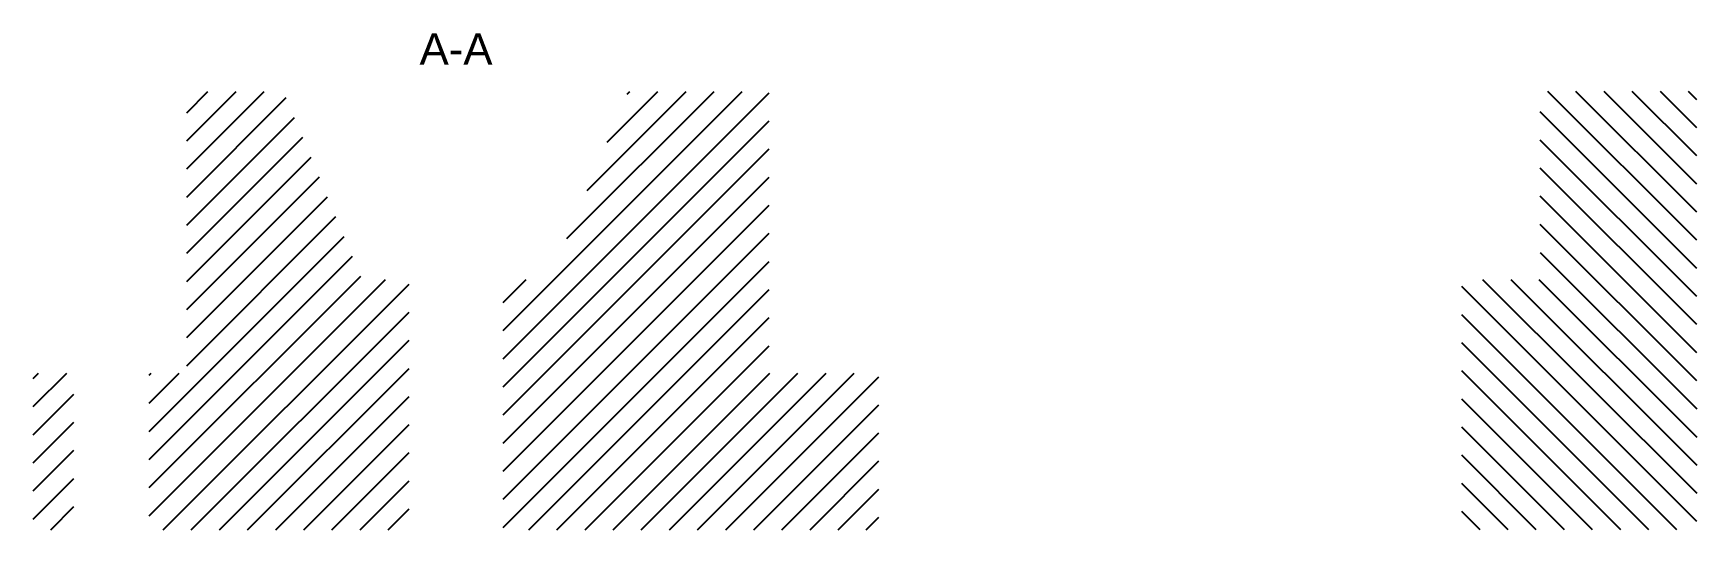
# Paper-space layout 'Лист2' of a CAD drawing. Header units: millimetres. Extents: x 18 to 283, y 124 to 203.
import ezdxf

# ---------------------------------------------------------------- set-up
doc = ezdxf.new("R2010")
doc.units = ezdxf.units.MM
doc.layers.add('MD_Аннотация', color=7, linetype='Continuous', lineweight=25)
doc.layers.add('MD_Штриховка', color=7, linetype='Continuous', lineweight=25)
doc.styles.get("Standard").update_dxf_attribs({"font": 'arial.ttf'})

psp = doc.layouts.new('Лист2')

# ---------------------------------------------------------------- hatches: boundary and pattern name
at = {"layer": 'MD_Штриховка'}
h = psp.add_hatch(dxfattribs=at)
h.set_pattern_fill('ANSI31', color=256, style=0)
h.paths.add_polyline_path([(24.32, 123.88), (24.32, 148.88), (17.82, 148.88), (17.82, 123.88)], flags=0)
h.paths.add_polyline_path([(48.77, 193.88), (48.77, 123.88), (77.82, 123.88), (77.82, 163.88), (70.32, 163.88), (57.82, 193.88)], flags=0)
h.paths.add_polyline_path([(48.77, 123.88), (48.77, 193.88), (42.32, 193.88), (42.32, 148.88), (36.32, 148.88), (36.32, 123.88)], flags=0)
h.paths.add_polyline_path([(152.82, 148.88), (135.32, 148.88), (135.32, 193.88), (112.82, 193.88), (100.32, 163.88), (92.82, 163.88), (92.82, 123.88), (152.82, 123.88)], flags=0)
h = psp.add_hatch(dxfattribs=at)
h.set_pattern_fill('ANSI31', color=256, angle=90, style=0)
h.paths.add_polyline_path([(283.39, 123.88), (283.39, 193.88), (258.39, 193.88), (258.39, 163.88), (245.89, 163.88), (245.89, 123.88)], flags=0)

# ---------------------------------------------------------------- texts
at = {"layer": 'MD_Аннотация', "insert": (85.32, 198.19), "char_height": 5, "width": 30.2149, "attachment_point": 8}
psp.add_mtext('A-A ', dxfattribs=at)

doc.saveas('drawing.dxf')
